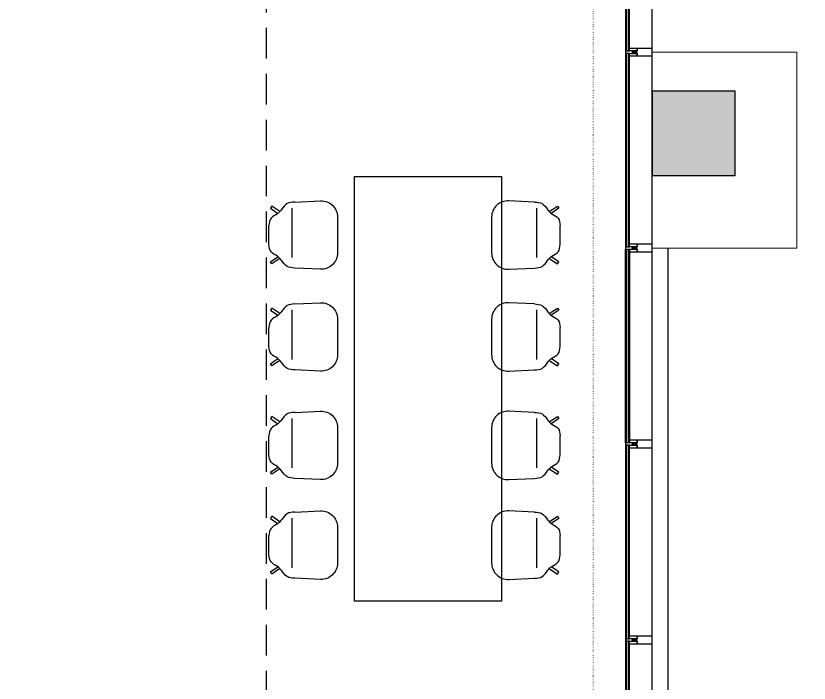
# Model space of a CAD drawing. Header units: centimetres. Extents: x 2289 to 5458, y 2057 to 4688.
# Drawn here: x 3698.9 to 4185, y 3110.1 to 3518.7 of the extents above; entities that cross this region are included whole.
import ezdxf

# ---------------------------------------------------------------- set-up
doc = ezdxf.new("R2010")
doc.units = ezdxf.units.CM
doc.header["$LTSCALE"] = 50
doc.linetypes.add('DOT2', pattern=[0.125, 0, -0.125])
doc.linetypes.add('HIDDEN2', pattern=[0.1875, 0.125, -0.0625])
for name, color, linetype in [('BA_elev3', 8, 'Continuous'), ('BA_mat-alcipan-wr', 91, 'Continuous'), ('BA_mob-hareketli', 143, 'Continuous'), ('BA_plan-iz-alt', 8, 'HIDDEN2'), ('BA_str-betonarme', 6, 'Continuous'), ('BA_str-betonarme-tarama', 223, 'Continuous')]:
    doc.layers.add(name, color=color, linetype=linetype)
doc.layers.add('BA_MECVUT BİNA', color=252, linetype='Continuous', lineweight=5)

# ---------------------------------------------------------------- blocks, each defined once
blk = doc.blocks.new('A$C5D8425B0')
at = {"layer": 'BA_MECVUT BİNA', "linetype": 'DOT2', "elevation": 0}
blk.add_lwpolyline([(4799.3, -4686.3), (4799.3, 300), (4799.3, 500), (-8648.6, 500), (-9886.7, 500), (-9886.7, 12692), (-9886.7, 12892), (-13347.4, 12892)], dxfattribs=at)
at = {"layer": 'BA_MECVUT BİNA', "elevation": 0}
blk.add_lwpolyline([(-10086.7, 300), (-10086.7, 300), (-10086.7, 12692), (-13347.4, 12693.3)], dxfattribs=at)
blk = doc.blocks.new('s3')
at = {"layer": 'BA_mob-hareketli'}
blk.add_lwpolyline([(39859.3, 61058), (39701.5, 61050.5, -0.428206), (39596.7, 61150.4), (39596.7, 61369.6, -0.428206), (39701.5, 61469.4), (39859.3, 61461.9)], format="xyb", dxfattribs=at)
for points in [[(39950.1, 61403.4), (39999.5, 61436.7), (40008.2, 61423.9), (39961.9, 61392.7)], [(39874.4, 61398.4), (39874.4, 61094.6)], [(40017.1, 61318.9), (40017.1, 61201.1)], [(39950.1, 61116.6), (39999.5, 61083.2), (40008.2, 61096.1), (39961.9, 61127.3)]]:
    blk.add_lwpolyline(points, dxfattribs=at)
for points in [[(39859.3, 61461.9), (39905.7, 61452.5), (39939.6, 61415.5), (39965.4, 61390.1), (40004.2, 61362.8), (40017.1, 61318.9)], [(39859.3, 61058), (39905.7, 61067.5), (39939.6, 61104.4), (39965.4, 61129.9), (40004.2, 61157.2), (40017.1, 61201.1)]]:
    blk.add_spline(points, degree=3, dxfattribs=at)
blk = doc.blocks.new('W4800-YENI')
for p, q in [((-1225, -160), (-2375, -160)), ((-25, -160), (-1175, -160)), ((2375, -160), (25, -160))]:
    blk.add_line(p, q)
for points in [[(-1207.5, 0), (-2392.5, 0), (-2392.5, -24), (-1207.5, -24)], [(-7.5, 0), (-1192.5, 0), (-1192.5, -24), (-7.5, -24)], [(1192.6, 0), (7.5, 0), (7.5, -24), (1192.6, -24)], [(1207.4, 0), (2392.5, 0), (2392.5, -24), (1207.4, -24)], [(-2395, -43), (-2395, -70), (-2375, -70), (-2375, -160), (-2425, -160), (-2425, -70), (-2405, -70), (-2405, -43)], [(-1195, -43), (-1195, -70), (-1175, -70), (-1175, -160), (-1225, -160), (-1225, -70), (-1205, -70), (-1205, -43)], [(5, -43), (5, -70), (25, -70), (25, -160), (-25, -160), (-25, -70), (-5, -70), (-5, -43)], [(1205, -43), (1205, -70), (1225, -70), (1225, -160), (1175, -160), (1175, -70), (1195, -70), (1195, -43)], [(2405, -43), (2405, -70), (2425, -70), (2425, -160), (2375, -160), (2375, -70), (2395, -70), (2395, -43)]]:
    blk.add_lwpolyline(points, close=True)
for points in [[(-2392.5, -6), (-1207.5, -6)], [(-2392.5, -18), (-1207.5, -18)], [(-2375, -24), (-2375, -70), (-2392.5, -70), (-2392.5, -24), (-2375, -24)], [(-1207.5, -24), (-1207.5, -70), (-1225, -70), (-1225, -24), (-1207.5, -24)], [(-1192.5, -6), (-7.5, -6)], [(-1192.5, -18), (-7.5, -18)], [(-1175, -24), (-1175, -70), (-1192.5, -70), (-1192.5, -24), (-1175, -24)], [(-7.5, -24), (-7.5, -70), (-25, -70), (-25, -24), (-7.5, -24)], [(7.5, -6), (1192.6, -6)], [(7.5, -18), (1192.6, -18)], [(25, -24), (25, -70), (7.5, -70), (7.5, -24), (25, -24)], [(1192.5, -24), (1192.5, -70), (1175, -70), (1175, -24), (1192.5, -24)], [(2392.5, -6), (1207.4, -6)], [(2392.5, -18), (1207.4, -18)], [(1225, -24), (1225, -70), (1207.5, -70), (1207.5, -24), (1225, -24)], [(2392.5, -24), (2392.5, -70), (2375, -70), (2375, -24), (2392.5, -24)]]:
    blk.add_lwpolyline(points)
blk = doc.blocks.new('W4590-YENI')
for p, q in [((-624, -160), (-2270, -160)), ((2270, -160), (-574, -160, 0))]:
    blk.add_line(p, q)
at = {"elevation": 0}
for points in [[(-606.5, 0), (-2287.5, 0), (-2287.5, -24), (-606.5, -24)], [(593.6, 0), (-591.5, 0), (-591.5, -24), (593.6, -24)], [(608.4, 0), (2287.5, 0), (2287.5, -24), (608.4, -24)], [(-2290, -43), (-2290, -70), (-2270, -70), (-2270, -160), (-2320, -160), (-2320, -70), (-2300, -70), (-2300, -43)], [(-594, -43), (-594, -70), (-574, -70), (-574, -160), (-624, -160), (-624, -70), (-604, -70), (-604, -43)], [(606, -43), (606, -70), (626, -70), (626, -160), (576, -160), (576, -70), (596, -70), (596, -43)], [(2300, -43), (2300, -70), (2320, -70), (2320, -160), (2270, -160), (2270, -70), (2290, -70), (2290, -43)]]:
    blk.add_lwpolyline(points, close=True, dxfattribs=at)
for points in [[(-2287.5, -6), (-606.5, -6)], [(-2287.5, -18), (-606.5, -18)], [(-2270, -24), (-2270, -70), (-2287.5, -70), (-2287.5, -24), (-2270, -24)], [(-606.5, -24), (-606.5, -70), (-624, -70), (-624, -24), (-606.5, -24)], [(-591.5, -6), (593.6, -6)], [(-591.5, -18), (593.6, -18)], [(-574, -24), (-574, -70), (-591.5, -70), (-591.5, -24), (-574, -24)], [(593.5, -24), (593.5, -70), (576, -70), (576, -24), (593.5, -24)], [(2287.5, -6), (608.4, -6)], [(2287.5, -18), (608.4, -18)], [(626, -24), (626, -70), (608.5, -70), (608.5, -24), (626, -24)], [(2287.5, -24), (2287.5, -70), (2270, -70), (2270, -24), (2287.5, -24)]]:
    blk.add_lwpolyline(points, dxfattribs=at)
blk = doc.blocks.new('A$C7CE37E3F')
at = {"ltscale": 0.2}
blk.add_line((-4690, 12162), (-4690, 7212), dxfattribs=at)
blk.add_line((-4590, 6037), (-4590, 7187))
for points in [[(-4454, 7187), (-4500, 7187), (-4500, 7204.5), (-4454, 7204.5), (-4454, 7187)], [(-4448, 7204.5), (-4448, 6019.5)], [(-4436, 7204.5), (-4436, 6019.5)], [(-4454, 6019.5), (-4500, 6019.5), (-4500, 6037), (-4454, 6037), (-4454, 6019.5)]]:
    blk.add_lwpolyline(points)
for points in [[(-4430, 6019.5), (-4430, 7204.5), (-4454, 7204.5), (-4454, 6019.5)], [(-5100, 6770), (-4595, 6770), (-4595, 6250), (-5100, 6250)]]:
    blk.add_lwpolyline(points, close=True)
at = {"rotation": 270}
for name, p in [('W4800-YENI', (-4430, 9612)), ('W4590-YENI', (-4430, 3717))]:
    blk.add_blockref(name, p, dxfattribs=at)
blk = doc.blocks.new('56YUHDRR')
at = {"layer": 'BA_str-betonarme-tarama'}
h = blk.add_hatch(dxfattribs=at)
h.set_pattern_fill('ANSI33', color=256, scale=2, style=0)
h.set_pattern_definition([(45, (-6230.627, -436.427), (-8.980256, 8.980256), []), (45, (-6221.647, -436.427), (-8.980256, 8.980256), [6.35, -3.175])])
h.paths.add_polyline_path([(4139.57, 4097.73), (4088.9, 4097.73), (4088.9, 4045.73), (4139.57, 4045.73)])
h.paths.add_polyline_path([(3629.57, 4097.73), (3578.9, 4097.73), (3578.9, 4045.73), (3629.57, 4045.73)])
h.paths.add_polyline_path([(3114.57, 4097.73), (3063.9, 4097.73), (3063.9, 4045.73), (3114.57, 4045.73)])
h.paths.add_polyline_path([(2664.51, 4488.23), (2629.07, 4488.23), (2629.07, 4035.73), (2664.51, 4035.73)])
h.paths.add_polyline_path([(4139.57, 3472.73), (4088.9, 3472.73), (4088.9, 3420.73), (4139.57, 3420.73)])
h.paths.add_polyline_path([(4139.57, 2862.73), (4088.9, 2862.73), (4088.9, 2810.73), (4139.57, 2810.73)])
at = {"layer": 'BA_str-betonarme'}
blk.add_lwpolyline([(4088.9, 3472.73), (4139.57, 3472.73), (4139.57, 3420.73), (4088.9, 3420.73)], close=True, dxfattribs=at)

msp = doc.modelspace()

# ---------------------------------------------------------------- linework, layer by layer
at = {"layer": 'BA_MECVUT BİNA'}
msp.add_lwpolyline([(4177.57, 3496.53), (4088.57, 3496.53), (4088.57, 3376.53), (4177.57, 3376.53)], close=True, dxfattribs=at)
at = {"layer": 'BA_mob-hareketli'}
msp.add_lwpolyline([(3906.4, 3160.35), (3906.4, 3420.35), (3996.4, 3420.35), (3996.4, 3160.35), (3906.4, 3160.35)], dxfattribs=at)
at = {"layer": 'BA_plan-iz-alt', "ltscale": 3}
msp.add_lwpolyline([(3852.57, 3765.73), (4072.57, 3765.73), (4072.57, 2845.73), (3852.57, 2845.73)], close=True, dxfattribs=at)

# ---------------------------------------------------------------- block references
at = {"yscale": 0.1, "zscale": 0.1, "rotation": 180}
for p, xscale in [((7855.68, 9510.5), 0.1), ((30.79, 9510.5), -0.1), ((7855.68, 9448.07), 0.1), ((30.79, 9448.07), -0.1), ((7855.68, 9381.69), 0.1), ((30.79, 9381.69), -0.1), ((7855.68, 9320.57), 0.1), ((30.79, 9320.57), -0.1)]:
    msp.add_blockref('s3', p, dxfattribs=dict(at, xscale=xscale))
at = {"layer": 'BA_elev3', "xscale": 0.1, "yscale": 0.1, "zscale": 0.1, "rotation": 180}
msp.add_blockref('A$C7CE37E3F', (3629.57, 4097.73), dxfattribs=at)
at = {"layer": 'BA_mat-alcipan-wr', "xscale": 0.1, "yscale": 0.1, "zscale": 0.1, "rotation": 180}
msp.add_blockref('A$C5D8425B0', (3063.9, 4045.73), dxfattribs=at)
at = {"layer": 'BA_str-betonarme'}
msp.add_blockref('56YUHDRR', (0, 0), dxfattribs=at)

doc.saveas('drawing.dxf')
